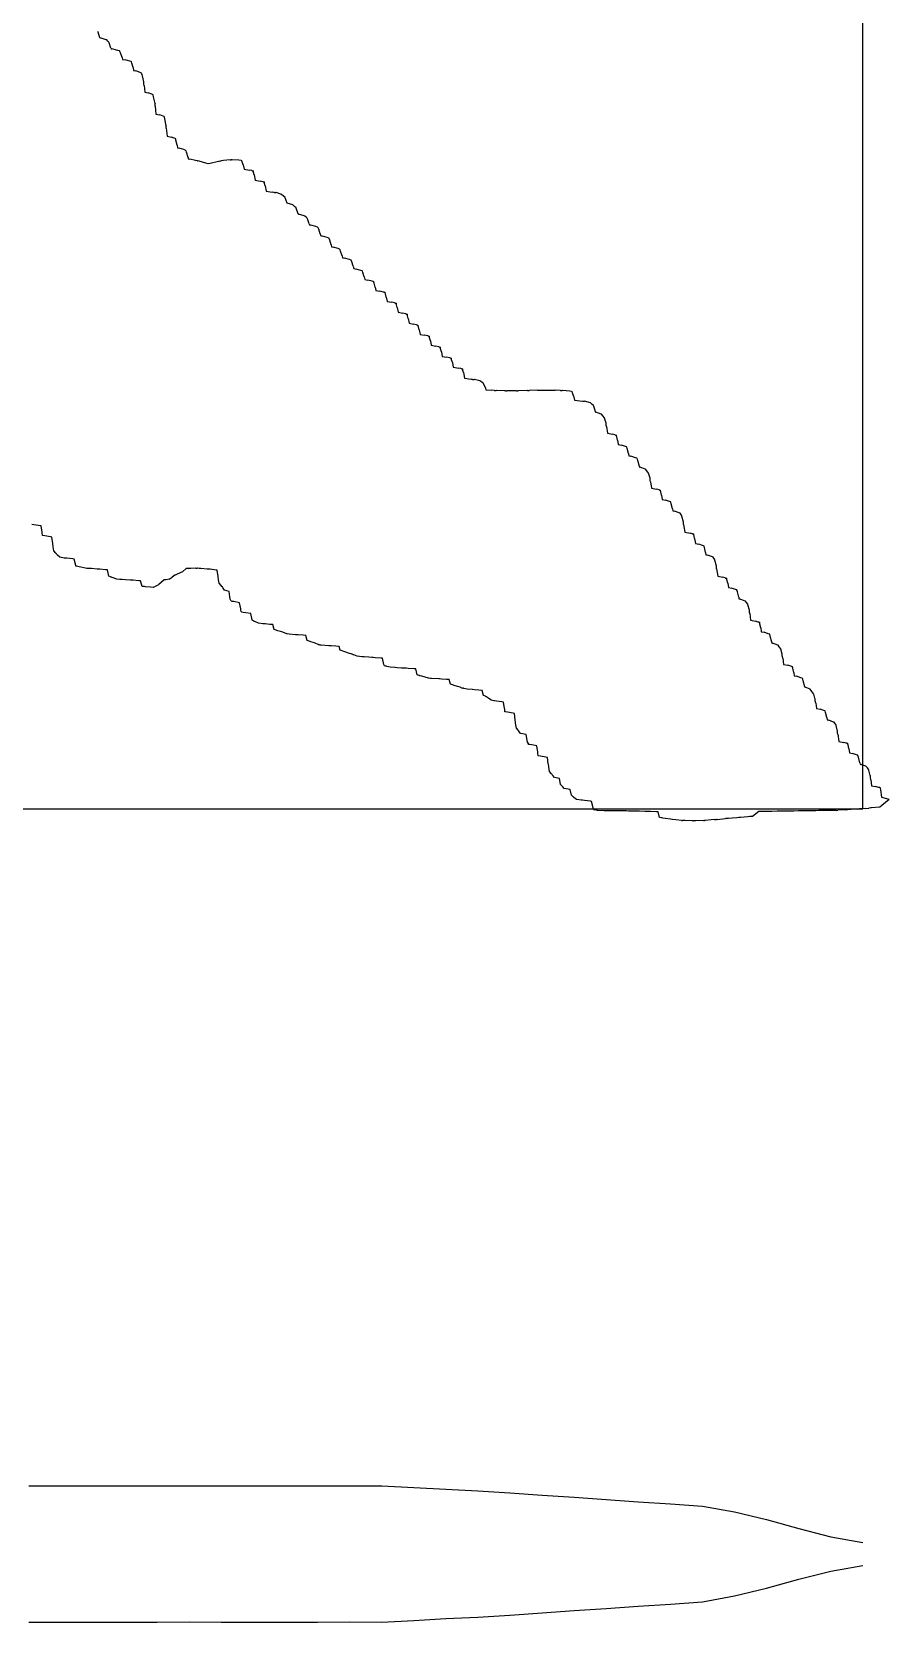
# Model space of a CAD drawing. Extents: x -31 to 210, y -65 to 38.
# Drawn here: x 114.9 to 140.2, y -55.79 to -8.83 of the extents above; entities that cross this region are included whole.
import ezdxf

# ---------------------------------------------------------------- set-up
doc = ezdxf.new("R2010")
doc.units = 0

msp = doc.modelspace()

# ---------------------------------------------------------------- linework, layer by layer
at = {"layer": 'BOUNDING_BOX'}
for p, q in [((139.4254, -31.7776), (139.4254, 20.7725)), ((-30.9858, -31.7776), (139.4254, -31.7776))]:
    msp.add_line(p, q, dxfattribs=at)
at = {"layer": 'MIDPLANE_Z0_OUTLINE'}
for p, q in [((116.8565, -8.837), (116.8516, -8.8222)), ((116.9109, -9.0036), (116.8565, -8.837)), ((116.9109, -9.0036), (116.9122, -9.01)), ((116.9122, -9.01), (116.9188, -9.0112)), ((117.0899, -9.0643), (116.9188, -9.0112)), ((117.1101, -9.0705), (117.0899, -9.0643)), ((117.144, -9.1032), (117.1101, -9.0705)), ((117.1766, -9.1333), (117.144, -9.1032)), ((117.183, -9.1529), (117.1766, -9.1333)), ((117.2359, -9.3156), (117.183, -9.1529)), ((117.2359, -9.3156), (117.2393, -9.3328)), ((117.2393, -9.3328), (117.2601, -9.3362)), ((117.4356, -9.3825), (117.2601, -9.3362)), ((117.485, -9.3955), (117.4356, -9.3825)), ((117.4941, -9.403), (117.485, -9.3955)), ((117.5016, -9.4092), (117.4941, -9.403)), ((117.5155, -9.4514), (117.5016, -9.4092)), ((117.5609, -9.5894), (117.5155, -9.4514)), ((117.5609, -9.5894), (117.573, -9.6492)), ((117.573, -9.6492), (117.6516, -9.6612)), ((117.7893, -9.6952), (117.6516, -9.6612)), ((117.8266, -9.7044), (117.7893, -9.6952)), ((117.8266, -9.7044), (117.8415, -9.7057)), ((117.8427, -9.7205), (117.8415, -9.7057)), ((117.8522, -9.7557), (117.8427, -9.7205)), ((117.8859, -9.8809), (117.8522, -9.7557)), ((117.8859, -9.8809), (117.901, -9.9711)), ((117.901, -9.9711), (117.9672, -9.9862)), ((118.0937, -10.0339), (117.9672, -9.9862)), ((118.1245, -10.0455), (118.0937, -10.0339)), ((118.1347, -10.0624), (118.1245, -10.0455)), ((118.1516, -10.0899), (118.1347, -10.0624)), ((118.1616, -10.1331), (118.1516, -10.0899)), ((118.2026, -10.3112), (118.1616, -10.1331)), ((118.2042, -10.3179), (118.2026, -10.3112)), ((118.2039, -10.3705), (118.2042, -10.3179)), ((118.2045, -10.3745), (118.2039, -10.3705)), ((118.2109, -10.4129), (118.2045, -10.3745)), ((118.2109, -10.4129), (118.233, -10.6142)), ((118.233, -10.6142), (118.33, -10.6362)), ((118.4383, -10.6758), (118.33, -10.6362)), ((118.4766, -10.6898), (118.4383, -10.6758)), ((118.4766, -10.6898), (118.4801, -10.692)), ((118.4824, -10.6955), (118.4801, -10.692)), ((118.4947, -10.7542), (118.4824, -10.6955)), ((118.5359, -10.9511), (118.4947, -10.7542)), ((118.5359, -10.9511), (118.5371, -10.9601)), ((118.5371, -10.9601), (118.5371, -10.9612)), ((118.5371, -11.0205), (118.5371, -10.9612)), ((118.5371, -11.0205), (118.5376, -11.0251)), ((118.5376, -11.0251), (118.5639, -11.2582)), ((118.5639, -11.2582), (118.6812, -11.2862)), ((118.7714, -11.3211), (118.6812, -11.2862)), ((118.8016, -11.3328), (118.7714, -11.3211)), ((118.8016, -11.3328), (118.8098, -11.3374)), ((118.8141, -11.3455), (118.8098, -11.3374)), ((118.8235, -11.3976), (118.8141, -11.3455)), ((118.8609, -11.6052), (118.8235, -11.3976)), ((118.8609, -11.6052), (118.8615, -11.6106)), ((118.8615, -11.6106), (118.8615, -11.6112)), ((118.8616, -11.6705), (118.8615, -11.6112)), ((118.8616, -11.6705), (118.8619, -11.6732)), ((118.8619, -11.6732), (118.8903, -11.9069)), ((118.8903, -11.9069), (119.0181, -11.9362)), ((119.103, -11.9669), (119.0181, -11.9362)), ((119.1266, -11.9754), (119.103, -11.9669)), ((119.1266, -11.9754), (119.1446, -11.9776)), ((119.1468, -11.9955), (119.1446, -11.9776)), ((119.1541, -12.0294), (119.1468, -11.9955)), ((119.1859, -12.1776), (119.1541, -12.0294)), ((119.1859, -12.1776), (119.196, -12.2512)), ((119.196, -12.2512), (119.2457, -12.2612)), ((119.3903, -12.3088), (119.2457, -12.2612)), ((119.4259, -12.3205), (119.3903, -12.3088)), ((119.4377, -12.3344), (119.4259, -12.3205)), ((119.4516, -12.3488), (119.4377, -12.3344)), ((119.4632, -12.3869), (119.4516, -12.3488)), ((119.5109, -12.5434), (119.4632, -12.3869)), ((119.5109, -12.5434), (119.5176, -12.5795)), ((119.5176, -12.5795), (119.5631, -12.5862)), ((119.7276, -12.6253), (119.5631, -12.5862)), ((119.7766, -12.6369), (119.7276, -12.6253)), ((119.7766, -12.6369), (119.7852, -12.6369)), ((119.8359, -12.6447), (119.7852, -12.6369)), ((119.8409, -12.6455), (119.8359, -12.6447)), ((119.841, -12.6455), (119.8409, -12.6455)), ((120.0336, -12.7135), (119.841, -12.6455)), ((120.4112, -12.661), (120.1609, -12.7148)), ((120.4266, -12.6577), (120.4112, -12.661)), ((120.4658, -12.6455), (120.4266, -12.6577)), ((120.4658, -12.6455), (120.4859, -12.6431)), ((120.5601, -12.6339), (120.4859, -12.6431)), ((120.7516, -12.6102), (120.5601, -12.6339)), ((120.7516, -12.6102), (120.787, -12.6101)), ((120.8109, -12.6116), (120.787, -12.6101)), ((121.0066, -12.6224), (120.8109, -12.6116)), ((121.0766, -12.6263), (121.0066, -12.6224)), ((121.0766, -12.6263), (121.0959, -12.6263)), ((121.0959, -12.6455), (121.0959, -12.6263)), ((121.105, -12.6715), (121.0959, -12.6455)), ((121.1359, -12.76), (121.105, -12.6715)), ((120.1016, -12.7273), (120.0336, -12.7135)), ((120.1031, -12.727), (120.1016, -12.7273)), ((120.1609, -12.7148), (120.1031, -12.727)), ((121.1359, -12.76), (121.163, -12.8842)), ((121.163, -12.8842), (121.3219, -12.9112)), ((121.3894, -12.929), (121.3219, -12.9112)), ((121.4016, -12.9322), (121.3894, -12.929)), ((121.4016, -12.9322), (121.4392, -12.933)), ((121.4387, -12.9705), (121.4392, -12.933)), ((121.4421, -12.9832), (121.4387, -12.9705)), ((121.4609, -13.0545), (121.4421, -12.9832)), ((121.4609, -13.0545), (121.4877, -13.2095)), ((121.4877, -13.2095), (121.6389, -13.2362)), ((121.7128, -13.2563), (121.6389, -13.2362)), ((121.7266, -13.26), (121.7128, -13.2563)), ((121.7266, -13.26), (121.7619, -13.2602)), ((121.762, -13.2955), (121.7619, -13.2602)), ((121.7658, -13.3091), (121.762, -13.2955)), ((121.7859, -13.3812), (121.7658, -13.3091)), ((121.7859, -13.3812), (121.8137, -13.5334)), ((121.8137, -13.5334), (121.9888, -13.5612)), ((122.0436, -13.5744), (121.9888, -13.5612)), ((122.0516, -13.5763), (122.0436, -13.5744)), ((122.0516, -13.5763), (122.0967, -13.5755)), ((122.1109, -13.5796), (122.0967, -13.5755)), ((122.2488, -13.6193), (122.1109, -13.5796)), ((122.2532, -13.6205), (122.2488, -13.6193)), ((122.3218, -13.6753), (122.2532, -13.6205)), ((122.3766, -13.7251), (122.3218, -13.6753)), ((122.3781, -13.7292), (122.3766, -13.7251)), ((122.4324, -13.8862), (122.3781, -13.7292)), ((122.4333, -13.8888), (122.4324, -13.8862)), ((122.4359, -13.8896), (122.4333, -13.8888)), ((122.5994, -13.9423), (122.4359, -13.8896)), ((122.6095, -13.9455), (122.5994, -13.9423)), ((122.6567, -13.9905), (122.6095, -13.9455)), ((122.7016, -14.032), (122.6567, -13.9905)), ((122.705, -14.0419), (122.7016, -14.032)), ((122.7609, -14.2063), (122.705, -14.0419)), ((122.7609, -14.2063), (122.7618, -14.2104)), ((122.7618, -14.2104), (122.7663, -14.2112)), ((122.9397, -14.264), (122.7663, -14.2112)), ((122.9612, -14.2705), (122.9397, -14.264)), ((122.9959, -14.3012), (122.9612, -14.2705)), ((123.0266, -14.3281), (122.9959, -14.3012)), ((123.0336, -14.3479), (123.0266, -14.3281)), ((123.0859, -14.4982), (123.0336, -14.3479)), ((123.0859, -14.4982), (123.0925, -14.5296)), ((123.0925, -14.5296), (123.1297, -14.5362)), ((123.2857, -14.5825), (123.1297, -14.5362)), ((123.3298, -14.5955), (123.2857, -14.5825)), ((123.3415, -14.6057), (123.3298, -14.5955)), ((123.3516, -14.6147), (123.3415, -14.6057)), ((123.3651, -14.6548), (123.3516, -14.6147)), ((123.4109, -14.7909), (123.3651, -14.6548)), ((123.4109, -14.7909), (123.4227, -14.8494)), ((123.4227, -14.8494), (123.4821, -14.8612)), ((123.6203, -14.9063), (123.4821, -14.8612)), ((123.6639, -14.9205), (123.6203, -14.9063)), ((123.6701, -14.927), (123.6639, -14.9205)), ((123.6766, -14.9335), (123.6701, -14.927)), ((123.6905, -14.9782), (123.6766, -14.9335)), ((123.7359, -15.1243), (123.6905, -14.9782)), ((123.7359, -15.1243), (123.7459, -15.1763)), ((123.7459, -15.1763), (123.7961, -15.1862)), ((123.9421, -15.233), (123.7961, -15.1862)), ((123.9814, -15.2455), (123.9421, -15.233)), ((123.9915, -15.2557), (123.9814, -15.2455)), ((124.0016, -15.2655), (123.9915, -15.2557)), ((124.0142, -15.3045), (124.0016, -15.2655)), ((124.0609, -15.4496), (124.0142, -15.3045)), ((124.0609, -15.4496), (124.0712, -15.501)), ((124.0712, -15.501), (124.1267, -15.5112)), ((124.2739, -15.5547), (124.1267, -15.5112)), ((124.3266, -15.5703), (124.2739, -15.5547)), ((124.3266, -15.5703), (124.3268, -15.5703)), ((124.3268, -15.5705), (124.3268, -15.5703)), ((124.3429, -15.6207), (124.3268, -15.5705)), ((124.3859, -15.7546), (124.3429, -15.6207)), ((124.3859, -15.7546), (124.3994, -15.8227)), ((124.3994, -15.8227), (124.4754, -15.8362)), ((124.6095, -15.8744), (124.4754, -15.8362)), ((124.6516, -15.8864), (124.6095, -15.8744)), ((124.6516, -15.8864), (124.6607, -15.8864)), ((124.6607, -15.8955), (124.6607, -15.8864)), ((124.6729, -15.9356), (124.6607, -15.8955)), ((124.7109, -16.0607), (124.6729, -15.9356)), ((124.7109, -16.0607), (124.727, -16.1452)), ((124.727, -16.1452), (124.819, -16.1612)), ((124.9418, -16.1954), (124.819, -16.1612)), ((124.9766, -16.2051), (124.9418, -16.1954)), ((124.9766, -16.2051), (124.992, -16.2051)), ((124.9921, -16.2205), (124.992, -16.2051)), ((125.002, -16.2533), (124.9921, -16.2205)), ((125.0359, -16.3655), (125.002, -16.2533)), ((125.0359, -16.3655), (125.0551, -16.4671)), ((125.0551, -16.4671), (125.1714, -16.4862)), ((125.2756, -16.5139), (125.1714, -16.4862)), ((125.3016, -16.5208), (125.2756, -16.5139)), ((125.3016, -16.5208), (125.3263, -16.5208)), ((125.3263, -16.5455), (125.3263, -16.5208)), ((125.3334, -16.5699), (125.3263, -16.5455)), ((125.3609, -16.6639), (125.3334, -16.5699)), ((125.3609, -16.6639), (125.3835, -16.7886)), ((125.3835, -16.7886), (125.5204, -16.8112)), ((125.6067, -16.8343), (125.5204, -16.8112)), ((125.6266, -16.8396), (125.6067, -16.8343)), ((125.6266, -16.8396), (125.6576, -16.8396)), ((125.6576, -16.8705), (125.6576, -16.8396)), ((125.663, -16.8898), (125.6576, -16.8705)), ((125.6859, -16.9716), (125.663, -16.8898)), ((125.6859, -16.9716), (125.7103, -17.1119)), ((125.7103, -17.1119), (125.8513, -17.1362)), ((125.9332, -17.1588), (125.8513, -17.1362)), ((125.9516, -17.1639), (125.9332, -17.1588)), ((125.9516, -17.1639), (125.983, -17.1642)), ((125.9833, -17.1955), (125.983, -17.1642)), ((125.9883, -17.2144), (125.9833, -17.1955)), ((126.0109, -17.2993), (125.9883, -17.2144)), ((126.0109, -17.2993), (126.034, -17.4381)), ((126.034, -17.4381), (126.1675, -17.4612)), ((126.2569, -17.4856), (126.1675, -17.4612)), ((126.2766, -17.491), (126.2569, -17.4856)), ((126.2766, -17.491), (126.3057, -17.4915)), ((126.3061, -17.5205), (126.3057, -17.4915)), ((126.3115, -17.5404), (126.3061, -17.5205)), ((126.3359, -17.6307), (126.3115, -17.5404)), ((126.3359, -17.6307), (126.3587, -17.7634)), ((126.3587, -17.7634), (126.4926, -17.7862)), ((126.5825, -17.8102), (126.4926, -17.7862)), ((126.6016, -17.8153), (126.5825, -17.8102)), ((126.6016, -17.8153), (126.6319, -17.8153)), ((126.6319, -17.8455), (126.6319, -17.8153)), ((126.637, -17.8643), (126.6319, -17.8455)), ((126.6609, -17.9515), (126.637, -17.8643)), ((126.6609, -17.9515), (126.6847, -18.0874)), ((126.6847, -18.0874), (126.8202, -18.1112)), ((126.9077, -18.1353), (126.8202, -18.1112)), ((126.9266, -18.1405), (126.9077, -18.1353)), ((126.9266, -18.1405), (126.9567, -18.1405)), ((126.9567, -18.1705), (126.9567, -18.1405)), ((126.9618, -18.19), (126.9567, -18.1705)), ((126.9859, -18.2823), (126.9618, -18.19)), ((126.9859, -18.2823), (127.008, -18.4142)), ((127.008, -18.4142), (127.146, -18.4362)), ((127.2343, -18.4582), (127.146, -18.4362)), ((127.2516, -18.4625), (127.2343, -18.4582)), ((127.2516, -18.4625), (127.2846, -18.4625)), ((127.2846, -18.4955), (127.2846, -18.4625)), ((127.289, -18.512), (127.2846, -18.4955)), ((127.3109, -18.5937), (127.289, -18.512)), ((127.3109, -18.5937), (127.3355, -18.7367)), ((127.3355, -18.7367), (127.4993, -18.7612)), ((127.5654, -18.7767), (127.4993, -18.7612)), ((127.5766, -18.7794), (127.5654, -18.7767)), ((127.5766, -18.7794), (127.6178, -18.7794)), ((127.6178, -18.8205), (127.6178, -18.7794)), ((127.6206, -18.8306), (127.6178, -18.8205)), ((127.6359, -18.8856), (127.6206, -18.8306)), ((127.6359, -18.8856), (127.6663, -19.0559)), ((127.6663, -19.0559), (127.8695, -19.0862)), ((127.8978, -19.0927), (127.8695, -19.0862)), ((127.9016, -19.0936), (127.8978, -19.0927)), ((127.9016, -19.0936), (127.9535, -19.0936)), ((127.9609, -19.0957), (127.9535, -19.0936)), ((128.121, -19.1406), (127.9609, -19.0957)), ((128.1385, -19.1455), (128.121, -19.1406)), ((128.1877, -19.1845), (128.1385, -19.1455)), ((128.2266, -19.2045), (128.1877, -19.1845)), ((128.2325, -19.2186), (128.2266, -19.2045)), ((128.2859, -19.3459), (128.2325, -19.2186)), ((128.2859, -19.3459), (128.2989, -19.3982)), ((128.2989, -19.3982), (128.4658, -19.4112)), ((128.5444, -19.4206), (128.4658, -19.4112)), ((128.5516, -19.4214), (128.5444, -19.4206)), ((128.5516, -19.4214), (128.6007, -19.4214)), ((128.6109, -19.4218), (128.6007, -19.4214)), ((128.8499, -19.4318), (128.6109, -19.4218)), ((128.8766, -19.4329), (128.8499, -19.4318)), ((128.8766, -19.4329), (128.9141, -19.4331)), ((128.9359, -19.4328), (128.9141, -19.4331)), ((129.1736, -19.43), (128.9359, -19.4328)), ((129.2016, -19.4297), (129.1736, -19.43)), ((129.2016, -19.4297), (129.2426, -19.4295)), ((129.2609, -19.4289), (129.2426, -19.4295)), ((129.5157, -19.4199), (129.2609, -19.4289)), ((129.5266, -19.4196), (129.5157, -19.4199)), ((129.5266, -19.4196), (129.5775, -19.4196)), ((129.5859, -19.4193), (129.5775, -19.4196)), ((129.8216, -19.4112), (129.5859, -19.4193)), ((129.8216, -19.4112), (129.8485, -19.4106)), ((129.8485, -19.4106), (129.8516, -19.4105)), ((129.8516, -19.4105), (129.9109, -19.4106)), ((129.9109, -19.4106), (129.9116, -19.4106)), ((129.9116, -19.4106), (130.1654, -19.4087)), ((130.1654, -19.4087), (130.1766, -19.4086)), ((130.1766, -19.4086), (130.2359, -19.4086)), ((130.2359, -19.4086), (130.2386, -19.4086)), ((130.2386, -19.4086), (130.3412, -19.4112)), ((130.4963, -19.4173), (130.3412, -19.4112)), ((130.5016, -19.4175), (130.4963, -19.4173)), ((130.5016, -19.4175), (130.5547, -19.4174)), ((130.5609, -19.4182), (130.5547, -19.4174)), ((130.7787, -19.4445), (130.5609, -19.4182)), ((130.8266, -19.4504), (130.7787, -19.4445)), ((130.8266, -19.4504), (130.8468, -19.4503)), ((130.8468, -19.4705), (130.8468, -19.4503)), ((130.8555, -19.4945), (130.8468, -19.4705)), ((130.8859, -19.5786), (130.8555, -19.4945)), ((130.8859, -19.5786), (130.9152, -19.7069)), ((130.9152, -19.7069), (131.1471, -19.7362)), ((131.1512, -19.737), (131.1471, -19.7362)), ((131.1516, -19.7371), (131.1512, -19.737)), ((131.1516, -19.7371), (131.2101, -19.7371)), ((131.2109, -19.7373), (131.2101, -19.7371)), ((131.3834, -19.7901), (131.2109, -19.7373)), ((131.401, -19.7955), (131.3834, -19.7901)), ((131.4407, -19.8315), (131.401, -19.7955)), ((131.4766, -19.8666), (131.4407, -19.8315)), ((131.4822, -19.8837), (131.4766, -19.8666)), ((131.5359, -20.0487), (131.4822, -19.8837)), ((131.5359, -20.0487), (131.538, -20.0592)), ((131.538, -20.0592), (131.5475, -20.0612)), ((131.7047, -20.1179), (131.5475, -20.0612)), ((131.7119, -20.1205), (131.7047, -20.1179)), ((131.7525, -20.1696), (131.7119, -20.1205)), ((131.8016, -20.229), (131.7525, -20.1696)), ((131.8039, -20.2367), (131.8016, -20.229)), ((131.8485, -20.3862), (131.8039, -20.2367)), ((131.8514, -20.3958), (131.8485, -20.3862)), ((131.8514, -20.4455), (131.8514, -20.3958)), ((131.8525, -20.4505), (131.8514, -20.4455)), ((131.8609, -20.4884), (131.8525, -20.4505)), ((131.8609, -20.4884), (131.8893, -20.6829)), ((131.8893, -20.6829), (132.0359, -20.7112)), ((132.1104, -20.7337), (132.0359, -20.7112)), ((132.1266, -20.7386), (132.1104, -20.7337)), ((132.1266, -20.7386), (132.1585, -20.7386)), ((132.1585, -20.7705), (132.1585, -20.7386)), ((132.163, -20.7894), (132.1585, -20.7705)), ((132.1859, -20.8854), (132.163, -20.7894)), ((132.1859, -20.8854), (132.2059, -21.0162)), ((132.2059, -21.0162), (132.3058, -21.0362)), ((132.4173, -21.0719), (132.3058, -21.0362)), ((132.4516, -21.0829), (132.4173, -21.0719)), ((132.4516, -21.0829), (132.4631, -21.084)), ((132.4643, -21.0955), (132.4631, -21.084)), ((132.4746, -21.1361), (132.4643, -21.0955)), ((132.5109, -21.2782), (132.4746, -21.1361)), ((132.5109, -21.2782), (132.5224, -21.3498)), ((132.5224, -21.3498), (132.5773, -21.3612)), ((132.7162, -21.4086), (132.5773, -21.3612)), ((132.7511, -21.4205), (132.7162, -21.4086)), ((132.7624, -21.4347), (132.7511, -21.4205)), ((132.7766, -21.4524), (132.7624, -21.4347)), ((132.7878, -21.4933), (132.7766, -21.4524)), ((132.8359, -21.6692), (132.7878, -21.4933)), ((132.8359, -21.6692), (132.8384, -21.6838)), ((132.8384, -21.6838), (132.8496, -21.6862)), ((133.0048, -21.7432), (132.8496, -21.6862)), ((133.0113, -21.7455), (133.0048, -21.7432)), ((133.0514, -21.7958), (133.0113, -21.7455)), ((133.1016, -21.8586), (133.0514, -21.7958)), ((133.1037, -21.8656), (133.1016, -21.8586)), ((133.1463, -22.0112), (133.1037, -21.8656)), ((133.1496, -22.0225), (133.1463, -22.0112)), ((133.1496, -22.0705), (133.1496, -22.0225)), ((133.151, -22.0766), (133.1496, -22.0705)), ((133.1609, -22.1206), (133.151, -22.0766)), ((133.1609, -22.1206), (133.1886, -22.3085)), ((133.1886, -22.3085), (133.3318, -22.3362)), ((133.4094, -22.3597), (133.3318, -22.3362)), ((133.4266, -22.3649), (133.4094, -22.3597)), ((133.4266, -22.3649), (133.4572, -22.3649)), ((133.4572, -22.3955), (133.4572, -22.3649)), ((133.462, -22.4156), (133.4572, -22.3955)), ((133.4859, -22.5157), (133.462, -22.4156)), ((133.4859, -22.5157), (133.5052, -22.642)), ((133.5052, -22.642), (133.6, -22.6612)), ((133.7146, -22.6985), (133.6, -22.6612)), ((133.7516, -22.7106), (133.7146, -22.6985)), ((133.7516, -22.7106), (133.7602, -22.7119)), ((133.7615, -22.7205), (133.7602, -22.7119)), ((133.7729, -22.7652), (133.7615, -22.7205)), ((133.8109, -22.9152), (133.7729, -22.7652)), ((133.8109, -22.9152), (133.8206, -22.9765)), ((133.8206, -22.9765), (133.8659, -22.9862)), ((134.0081, -23.0365), (133.8659, -22.9862)), ((114.9016, -23.3747), (114.8974, -23.3747)), ((114.9609, -23.3853), (114.9016, -23.3747)), ((115.0974, -23.4091), (114.9609, -23.3853)), ((115.1746, -23.4226), (115.0974, -23.4091)), ((115.2041, -23.6067), (115.1746, -23.4226)), ((134.0335, -23.0455), (134.0081, -23.0365)), ((134.0522, -23.0699), (134.0335, -23.0455)), ((134.0766, -23.1019), (134.0522, -23.0699)), ((134.0848, -23.132), (134.0766, -23.1019)), ((134.1333, -23.3112), (134.0848, -23.132)), ((134.1339, -23.3132), (134.1333, -23.3112)), ((134.1339, -23.3705), (134.1339, -23.3132)), ((134.1341, -23.3714), (134.1339, -23.3705)), ((134.1359, -23.3801), (134.1341, -23.3714)), ((134.1359, -23.3801), (134.1674, -23.6048)), ((115.2089, -23.6362), (115.2041, -23.6067)), ((115.2178, -23.6955), (115.2089, -23.6362)), ((115.2178, -23.7043), (115.2178, -23.6955)), ((115.2266, -23.7043), (115.2178, -23.7043)), ((115.2859, -23.7155), (115.2266, -23.7043)), ((115.4463, -23.7458), (115.2859, -23.7155)), ((115.4926, -23.7545), (115.4463, -23.7458)), ((115.52, -23.9428), (115.4926, -23.7545)), ((115.5226, -23.9612), (115.52, -23.9428)), ((134.1674, -23.6048), (134.3292, -23.6362)), ((134.3898, -23.6545), (134.3292, -23.6362)), ((134.4016, -23.658), (134.3898, -23.6545)), ((134.4016, -23.658), (134.4391, -23.658)), ((134.4391, -23.6955), (134.4391, -23.658)), ((134.4423, -23.7096), (134.4391, -23.6955)), ((134.4609, -23.7921), (134.4423, -23.7096)), ((134.4609, -23.7921), (134.4824, -23.9397)), ((134.4824, -23.9397), (134.5871, -23.9612)), ((115.5312, -24.0205), (115.5226, -23.9612)), ((115.5311, -24.041), (115.5312, -24.0205)), ((115.5516, -24.1581), (115.5311, -24.041)), ((115.6109, -24.2289), (115.5516, -24.1581)), ((115.6258, -24.2467), (115.6109, -24.2289)), ((115.6371, -24.2601), (115.6258, -24.2467)), ((115.6521, -24.2759), (115.6371, -24.2601)), ((115.662, -24.2862), (115.6521, -24.2759)), ((115.7213, -24.3455), (115.662, -24.2862)), ((115.8511, -24.371), (115.7213, -24.3455)), ((115.8766, -24.371), (115.8511, -24.371)), ((115.9359, -24.3776), (115.8766, -24.371)), ((116.1085, -24.3957), (115.9359, -24.3776)), ((116.1474, -24.3997), (116.1085, -24.3957)), ((116.1961, -24.5863), (116.1474, -24.3997)), ((134.6939, -23.9963), (134.5871, -23.9612)), ((134.7266, -24.007), (134.6939, -23.9963)), ((134.7266, -24.007), (134.7384, -24.0088)), ((134.7401, -24.0205), (134.7384, -24.0088)), ((134.75, -24.0613), (134.7401, -24.0205)), ((134.7859, -24.2091), (134.75, -24.0613)), ((134.7859, -24.2091), (134.7961, -24.276)), ((134.7961, -24.276), (134.843, -24.2862)), ((134.9834, -24.3366), (134.843, -24.2862)), ((135.0082, -24.3455), (134.9834, -24.3366)), ((135.0266, -24.3705), (135.0082, -24.3455)), ((135.0516, -24.4043), (135.0266, -24.3705)), ((135.0596, -24.4343), (135.0516, -24.4043)), ((116.2016, -24.6076), (116.1961, -24.5863)), ((116.2099, -24.6094), (116.2016, -24.6076)), ((116.2185, -24.6112), (116.2099, -24.6094)), ((116.2534, -24.6187), (116.2185, -24.6112)), ((116.2609, -24.6204), (116.2534, -24.6187)), ((116.2937, -24.6279), (116.2609, -24.6204)), ((116.4798, -24.6705), (116.2937, -24.6279)), ((116.5241, -24.6731), (116.4798, -24.6705)), ((116.5266, -24.6731), (116.5241, -24.6731)), ((116.5859, -24.6772), (116.5266, -24.6731)), ((116.6626, -24.6826), (116.5859, -24.6772)), ((116.8279, -24.6942), (116.6626, -24.6826)), ((116.8516, -24.6943), (116.8279, -24.6942)), ((116.9109, -24.6991), (116.8516, -24.6943)), ((117.0778, -24.7125), (116.9109, -24.6991)), ((117.1304, -24.7168), (117.0778, -24.7125)), ((117.1746, -24.9005), (117.1304, -24.7168)), ((119.1213, -24.8783), (119.0392, -24.9362)), ((119.1266, -24.8745), (119.1213, -24.8783)), ((119.1859, -24.8484), (119.1266, -24.8745)), ((119.1917, -24.8459), (119.1859, -24.8484)), ((119.3428, -24.7793), (119.1917, -24.8459)), ((119.4516, -24.6821), (119.3428, -24.7793)), ((119.5109, -24.6796), (119.4516, -24.6821)), ((119.5933, -24.6764), (119.5109, -24.6796)), ((119.7427, -24.6705), (119.5933, -24.6764)), ((119.7427, -24.6705), (119.7766, -24.6648)), ((119.7766, -24.6648), (119.781, -24.6662)), ((119.7926, -24.6705), (119.781, -24.6662)), ((119.8359, -24.6743), (119.7926, -24.6705)), ((119.8848, -24.6784), (119.8359, -24.6743)), ((120.0776, -24.6946), (119.8848, -24.6784)), ((120.1016, -24.6946), (120.0776, -24.6946)), ((120.1609, -24.7021), (120.1016, -24.6946)), ((120.3353, -24.7244), (120.1609, -24.7021)), ((120.3685, -24.7287), (120.3353, -24.7244)), ((120.3975, -24.9168), (120.3685, -24.7287)), ((135.1065, -24.6112), (135.0596, -24.4343)), ((135.1074, -24.6147), (135.1065, -24.6112)), ((135.1074, -24.6705), (135.1074, -24.6147)), ((135.1078, -24.6722), (135.1074, -24.6705)), ((135.1109, -24.6872), (135.1078, -24.6722)), ((135.1109, -24.6872), (135.1412, -24.906)), ((117.1766, -24.9089), (117.1746, -24.9005)), ((117.221, -24.9241), (117.1766, -24.9089)), ((117.2359, -24.9293), (117.221, -24.9241)), ((117.2409, -24.9313), (117.2359, -24.9293)), ((117.254, -24.9362), (117.2409, -24.9313)), ((117.2713, -24.9427), (117.254, -24.9362)), ((117.4121, -24.9955), (117.2713, -24.9427)), ((117.4939, -25.0033), (117.4121, -24.9955)), ((117.5016, -25.0033), (117.4939, -25.0033)), ((117.5609, -25.0075), (117.5016, -25.0033)), ((117.6678, -25.0145), (117.5609, -25.0075)), ((117.7989, -25.0232), (117.6678, -25.0145)), ((117.8266, -25.0232), (117.7989, -25.0232)), ((117.8859, -25.0271), (117.8266, -25.0232)), ((118.053, -25.0376), (117.8859, -25.0271)), ((118.1062, -25.041), (118.053, -25.0376)), ((118.1516, -25.2076), (118.1062, -25.041)), ((118.2109, -25.2131), (118.1516, -25.2076)), ((118.224, -25.2142), (118.2109, -25.2131)), ((118.2553, -25.2168), (118.224, -25.2142)), ((118.4011, -25.23), (118.2553, -25.2168)), ((118.4766, -25.2368), (118.4011, -25.23)), ((118.5241, -25.215), (118.4766, -25.2368)), ((118.5359, -25.2095), (118.5241, -25.215)), ((118.6356, -25.1615), (118.5359, -25.2095)), ((118.6457, -25.1527), (118.6356, -25.1615)), ((118.8016, -25.0156), (118.6457, -25.1527)), ((118.8609, -25.0079), (118.8016, -25.0156)), ((118.9552, -24.9955), (118.8609, -25.0079)), ((118.9552, -24.9955), (119.0392, -24.9362)), ((120.4005, -24.9362), (120.3975, -24.9168)), ((120.4096, -24.9955), (120.4005, -24.9362)), ((120.4095, -25.0126), (120.4096, -24.9955)), ((120.4266, -25.1093), (120.4095, -25.0126)), ((120.4859, -25.1801), (120.4266, -25.1093)), ((120.5081, -25.2065), (120.4859, -25.1801)), ((120.5229, -25.2242), (120.5081, -25.2065)), ((120.5379, -25.2482), (120.5229, -25.2242)), ((120.546, -25.2612), (120.5379, -25.2482)), ((120.5856, -25.3205), (120.546, -25.2612)), ((120.7196, -25.3525), (120.5856, -25.3205)), ((120.7422, -25.5168), (120.7196, -25.3525)), ((135.1412, -24.906), (135.2947, -24.9362)), ((135.3624, -24.957), (135.2947, -24.9362)), ((135.3766, -24.9614), (135.3624, -24.957)), ((135.3766, -24.9614), (135.4108, -24.9614)), ((135.4108, -24.9955), (135.4108, -24.9614)), ((135.4147, -25.0127), (135.4108, -24.9955)), ((135.4359, -25.1066), (135.4147, -25.0127)), ((135.4359, -25.1066), (135.4555, -25.2416)), ((135.4555, -25.2416), (135.5499, -25.2612)), ((135.6638, -25.2992), (135.5499, -25.2612)), ((135.7016, -25.3119), (135.6638, -25.2992)), ((135.7016, -25.3119), (135.7087, -25.3134)), ((135.7103, -25.3205), (135.7087, -25.3134)), ((135.722, -25.3682), (135.7103, -25.3205)), ((120.7516, -25.585), (120.7422, -25.5168)), ((120.7524, -25.5862), (120.7516, -25.585)), ((120.7524, -25.5862), (120.7524, -25.5862)), ((120.7761, -25.621), (120.7524, -25.5862)), ((120.7959, -25.6455), (120.7761, -25.621)), ((120.8109, -25.6484), (120.7959, -25.6455)), ((120.8602, -25.6573), (120.8109, -25.6484)), ((121.0335, -25.6886), (120.8602, -25.6573)), ((121.0634, -25.8684), (121.0335, -25.6886)), ((135.7609, -25.5265), (135.722, -25.3682)), ((135.7609, -25.5265), (135.7689, -25.5783)), ((135.7689, -25.5783), (135.8049, -25.5862)), ((135.9496, -25.6392), (135.8049, -25.5862)), ((135.9669, -25.6455), (135.9496, -25.6392)), ((135.9922, -25.6799), (135.9669, -25.6455)), ((136.0266, -25.7267), (135.9922, -25.6799)), ((136.0321, -25.7471), (136.0266, -25.7267)), ((136.0763, -25.9112), (136.0321, -25.7471)), ((121.0706, -25.9112), (121.0634, -25.8684)), ((121.0766, -25.9476), (121.0706, -25.9112)), ((121.0766, -25.9476), (121.0879, -25.9593)), ((121.0882, -25.9596), (121.0879, -25.9593)), ((121.1007, -25.9705), (121.0882, -25.9596)), ((121.1359, -25.9761), (121.1007, -25.9705)), ((121.2127, -25.9881), (121.1359, -25.9761)), ((121.3607, -26.0114), (121.2127, -25.9881)), ((121.3986, -26.1896), (121.3607, -26.0114)), ((121.4016, -26.2037), (121.3986, -26.1896)), ((121.4412, -26.2275), (121.4016, -26.2037)), ((121.4557, -26.2362), (121.4412, -26.2275)), ((121.459, -26.2382), (121.4557, -26.2362)), ((121.4609, -26.239), (121.459, -26.2382)), ((121.4809, -26.2479), (121.4609, -26.239)), ((121.5878, -26.2955), (121.4809, -26.2479)), ((121.7134, -26.3087), (121.5878, -26.2955)), ((136.0784, -25.9188), (136.0763, -25.9112)), ((136.0784, -25.9705), (136.0784, -25.9188)), ((136.0792, -25.9744), (136.0784, -25.9705)), ((136.0859, -26.0062), (136.0792, -25.9744)), ((136.0859, -26.0062), (136.114, -26.2081)), ((136.114, -26.2081), (136.255, -26.2362)), ((136.3335, -26.2607), (136.255, -26.2362)), ((136.3516, -26.2664), (136.3335, -26.2607)), ((136.3516, -26.2664), (136.3807, -26.2664)), ((136.3807, -26.2955), (136.3807, -26.2664)), ((136.3858, -26.3177), (136.3807, -26.2955)), ((121.7266, -26.3088), (121.7134, -26.3087)), ((121.7859, -26.3139), (121.7266, -26.3088)), ((121.925, -26.3272), (121.7859, -26.3139)), ((122.0117, -26.3354), (121.925, -26.3272)), ((122.0516, -26.4824), (122.0117, -26.3354)), ((122.1109, -26.5015), (122.0516, -26.4824)), ((122.1349, -26.5087), (122.1109, -26.5015)), ((122.1569, -26.5153), (122.1349, -26.5087)), ((122.2363, -26.54), (122.1569, -26.5153)), ((122.3044, -26.5612), (122.2363, -26.54)), ((122.3766, -26.584), (122.3044, -26.5612)), ((122.3766, -26.584), (122.4042, -26.593)), ((122.4359, -26.6032), (122.4042, -26.593)), ((122.4392, -26.6042), (122.4359, -26.6032)), ((122.49, -26.6205), (122.4392, -26.6042)), ((122.6861, -26.636), (122.49, -26.6205)), ((122.7016, -26.636), (122.6861, -26.636)), ((122.7609, -26.6405), (122.7016, -26.636)), ((122.9047, -26.6513), (122.7609, -26.6405)), ((122.9895, -26.6577), (122.9047, -26.6513)), ((123.0266, -26.8018), (122.9895, -26.6577)), ((136.4109, -26.4271), (136.3858, -26.3177)), ((136.4109, -26.4271), (136.4281, -26.5441)), ((136.4281, -26.5441), (136.5094, -26.5612)), ((136.6316, -26.6029), (136.5094, -26.5612)), ((136.6766, -26.6182), (136.6316, -26.6029)), ((136.6766, -26.6182), (136.6784, -26.6188)), ((136.6789, -26.6205), (136.6784, -26.6188)), ((136.6933, -26.678), (136.6789, -26.6205)), ((136.7359, -26.8485), (136.6933, -26.678)), ((123.0859, -26.8225), (123.0266, -26.8018)), ((123.1102, -26.831), (123.0859, -26.8225)), ((123.1331, -26.839), (123.1102, -26.831)), ((123.1994, -26.8642), (123.1331, -26.839)), ((123.2573, -26.8862), (123.1994, -26.8642)), ((123.3516, -26.9208), (123.2573, -26.8862)), ((123.3516, -26.9208), (123.3702, -26.927)), ((123.4109, -26.9386), (123.3702, -26.927)), ((123.4124, -26.939), (123.4109, -26.9386)), ((123.4384, -26.9455), (123.4124, -26.939)), ((123.6627, -26.9594), (123.4384, -26.9455)), ((123.6766, -26.9592), (123.6627, -26.9594)), ((123.7359, -26.9628), (123.6766, -26.9592)), ((123.8706, -26.971), (123.7359, -26.9628)), ((123.97, -26.9771), (123.8706, -26.971)), ((124.0016, -27.0921), (123.97, -26.9771)), ((124.0609, -27.112), (124.0016, -27.0921)), ((124.1049, -27.1268), (124.0609, -27.112)), ((124.1352, -27.1369), (124.1049, -27.1268)), ((124.271, -27.1834), (124.1352, -27.1369)), ((124.3266, -27.2024), (124.271, -27.1834)), ((124.3444, -27.2089), (124.3266, -27.2024)), ((124.3506, -27.2112), (124.3444, -27.2089)), ((124.3764, -27.2207), (124.3506, -27.2112)), ((124.3859, -27.2245), (124.3764, -27.2207)), ((124.3981, -27.2294), (124.3859, -27.2245)), ((124.5004, -27.2705), (124.3981, -27.2294)), ((136.7359, -26.8485), (136.741, -26.8812)), ((136.741, -26.8812), (136.7636, -26.8862)), ((136.9126, -26.9421), (136.7636, -26.8862)), ((136.9217, -26.9455), (136.9126, -26.9421)), ((136.9555, -26.9917), (136.9217, -26.9455)), ((137.0016, -27.0547), (136.9555, -26.9917)), ((137.0045, -27.0649), (137.0016, -27.0547)), ((137.0447, -27.2112), (137.0045, -27.0649)), ((137.0482, -27.224), (137.0447, -27.2112)), ((137.0482, -27.2705), (137.0482, -27.224)), ((124.6381, -27.2841), (124.5004, -27.2705)), ((124.6516, -27.2843), (124.6381, -27.2841)), ((124.7109, -27.2885), (124.6516, -27.2843)), ((124.8451, -27.3004), (124.7109, -27.2885)), ((124.9384, -27.3087), (124.8451, -27.3004)), ((124.9766, -27.3087), (124.9384, -27.3087)), ((125.0359, -27.3126), (124.9766, -27.3087)), ((125.2128, -27.3242), (125.0359, -27.3126)), ((125.2458, -27.3264), (125.2128, -27.3242)), ((125.2928, -27.5104), (125.2458, -27.3264)), ((125.2994, -27.5362), (125.2928, -27.5104)), ((125.3016, -27.5452), (125.2994, -27.5362)), ((125.3016, -27.5452), (125.3402, -27.557)), ((125.3609, -27.5633), (125.3402, -27.557)), ((125.3746, -27.5672), (125.3609, -27.5633)), ((125.4714, -27.5955), (125.3746, -27.5672)), ((125.6162, -27.6059), (125.4714, -27.5955)), ((125.6266, -27.6059), (125.6162, -27.6059)), ((125.6859, -27.61), (125.6266, -27.6059)), ((125.8063, -27.618), (125.6859, -27.61)), ((125.9215, -27.6257), (125.8063, -27.618)), ((125.9516, -27.6257), (125.9215, -27.6257)), ((126.0109, -27.6292), (125.9516, -27.6257)), ((126.1823, -27.6384), (126.0109, -27.6292)), ((126.2311, -27.641), (126.1823, -27.6384)), ((126.2766, -27.821), (126.2311, -27.641)), ((137.0497, -27.2777), (137.0482, -27.2705)), ((137.0609, -27.3297), (137.0497, -27.2777)), ((137.0609, -27.3297), (137.0864, -27.5108)), ((137.0864, -27.5108), (137.2121, -27.5362)), ((137.3029, -27.5653), (137.2121, -27.5362)), ((137.3266, -27.5728), (137.3029, -27.5653)), ((137.3266, -27.5728), (137.3484, -27.5737)), ((137.3493, -27.5955), (137.3484, -27.5737)), ((137.3562, -27.6249), (137.3493, -27.5955)), ((137.3859, -27.7521), (137.3562, -27.6249)), ((126.3359, -27.8388), (126.2766, -27.821)), ((126.3375, -27.8393), (126.3359, -27.8388)), ((126.3531, -27.844), (126.3375, -27.8393)), ((126.3586, -27.8456), (126.3531, -27.844)), ((126.4126, -27.8612), (126.3586, -27.8456)), ((126.6016, -27.9158), (126.4126, -27.8612)), ((126.6016, -27.9158), (126.6053, -27.9169)), ((126.6182, -27.9205), (126.6053, -27.9169)), ((126.6609, -27.9234), (126.6182, -27.9205)), ((126.6986, -27.9259), (126.6609, -27.9234)), ((126.9072, -27.9399), (126.6986, -27.9259)), ((126.9266, -27.94), (126.9072, -27.9399)), ((126.9859, -27.9437), (126.9266, -27.94)), ((127.1375, -27.9531), (126.9859, -27.9437)), ((127.2142, -27.9579), (127.1375, -27.9531)), ((127.2516, -28.0976), (127.2142, -27.9579)), ((127.3109, -28.114), (127.2516, -28.0976)), ((127.34, -28.1221), (127.3109, -28.114)), ((127.3674, -28.1297), (127.34, -28.1221)), ((127.4588, -28.1599), (127.3674, -28.1297)), ((127.5384, -28.1862), (127.4588, -28.1599)), ((137.3859, -27.7521), (137.4, -27.8471)), ((137.4, -27.8471), (137.4657, -27.8612)), ((137.5967, -27.9071), (137.4657, -27.8612)), ((137.6351, -27.9205), (137.5967, -27.9071)), ((137.6421, -27.9301), (137.6351, -27.9205)), ((137.6516, -27.9431), (137.6421, -27.9301)), ((137.664, -27.9916), (137.6516, -27.9431)), ((137.7109, -28.1751), (137.664, -27.9916)), ((137.7109, -28.1751), (137.7124, -28.1847)), ((127.5766, -28.1983), (127.5384, -28.1862)), ((127.5766, -28.1983), (127.6139, -28.2083)), ((127.6359, -28.2141), (127.6139, -28.2083)), ((127.6503, -28.2181), (127.6359, -28.2141)), ((127.7493, -28.2455), (127.6503, -28.2181)), ((127.8919, -28.2553), (127.7493, -28.2455)), ((127.9016, -28.2553), (127.8919, -28.2553)), ((127.9609, -28.2611), (127.9016, -28.2553)), ((128.0891, -28.2725), (127.9609, -28.2611)), ((128.1906, -28.2816), (128.0891, -28.2725)), ((128.2266, -28.4236), (128.1906, -28.2816)), ((128.2859, -28.4527), (128.2266, -28.4236)), ((128.309, -28.4635), (128.2859, -28.4527)), ((128.3257, -28.4714), (128.309, -28.4635)), ((128.3571, -28.4953), (128.3257, -28.4714)), ((128.378, -28.5112), (128.3571, -28.4953)), ((128.4559, -28.5705), (128.378, -28.5112)), ((128.5383, -28.5838), (128.4559, -28.5705)), ((128.5516, -28.5837), (128.5383, -28.5838)), ((128.6109, -28.5927), (128.5516, -28.5837)), ((128.7713, -28.6169), (128.6109, -28.5927)), ((128.8225, -28.6247), (128.7713, -28.6169)), ((128.8512, -28.8118), (128.8225, -28.6247)), ((137.7124, -28.1847), (137.7191, -28.1862)), ((137.8715, -28.2452), (137.7191, -28.1862)), ((137.8724, -28.2455), (137.8715, -28.2452)), ((137.9164, -28.3058), (137.8724, -28.2455)), ((137.9766, -28.3884), (137.9164, -28.3058)), ((137.9769, -28.3893), (137.9766, -28.3884)), ((138.0113, -28.5112), (137.9769, -28.3893)), ((138.0167, -28.5304), (138.0113, -28.5112)), ((138.0167, -28.5705), (138.0167, -28.5304)), ((138.0194, -28.5826), (138.0167, -28.5705)), ((138.0359, -28.6579), (138.0194, -28.5826)), ((128.8549, -28.8362), (128.8512, -28.8118)), ((128.864, -28.8955), (128.8549, -28.8362)), ((128.8639, -28.9083), (128.864, -28.8955)), ((128.8766, -28.9082), (128.8639, -28.9083)), ((128.9359, -28.9192), (128.8766, -28.9082)), ((129.1042, -28.9502), (128.9359, -28.9192)), ((129.1403, -28.9569), (129.1042, -28.9502)), ((129.1667, -29.1456), (129.1403, -28.9569)), ((138.0359, -28.6579), (138.0581, -28.814)), ((138.0581, -28.814), (138.1659, -28.8362)), ((138.2702, -28.8705), (138.1659, -28.8362)), ((138.3016, -28.8808), (138.2702, -28.8705)), ((138.3016, -28.8808), (138.3144, -28.8828)), ((138.3163, -28.8955), (138.3144, -28.8828)), ((138.3257, -28.935), (138.3163, -28.8955)), ((138.3609, -29.082), (138.3257, -28.935)), ((138.3609, -29.082), (138.3713, -29.1509)), ((129.1688, -29.1612), (129.1667, -29.1456)), ((129.1772, -29.2205), (129.1688, -29.1612)), ((129.1771, -29.245), (129.1772, -29.2205)), ((129.2016, -29.3914), (129.1771, -29.245)), ((129.2609, -29.4657), (129.2016, -29.3914)), ((129.2633, -29.4686), (129.2609, -29.4657)), ((129.2701, -29.4771), (129.2633, -29.4686)), ((129.272, -29.4795), (129.2701, -29.4771)), ((129.2772, -29.4862), (129.272, -29.4795)), ((129.3235, -29.5455), (129.2772, -29.4862)), ((129.4912, -29.5809), (129.3235, -29.5455)), ((129.5166, -29.7521), (129.4912, -29.5809)), ((138.3713, -29.1509), (138.4186, -29.1612)), ((138.5584, -29.2117), (138.4186, -29.1612)), ((138.5827, -29.2205), (138.5584, -29.2117)), ((138.6012, -29.2459), (138.5827, -29.2205)), ((138.6266, -29.2809), (138.6012, -29.2459)), ((138.6344, -29.3106), (138.6266, -29.2809)), ((138.6806, -29.4862), (138.6344, -29.3106)), ((138.6817, -29.4905), (138.6806, -29.4862)), ((138.6817, -29.5455), (138.6817, -29.4905)), ((138.6821, -29.5476), (138.6817, -29.5455)), ((138.6859, -29.5659), (138.6821, -29.5476)), ((138.6859, -29.5659), (138.7155, -29.7817)), ((129.5253, -29.8112), (129.5166, -29.7521)), ((129.5266, -29.8197), (129.5253, -29.8112)), ((129.5266, -29.8197), (129.5482, -29.8489)), ((129.5487, -29.8495), (129.5482, -29.8489)), ((129.5642, -29.8705), (129.5487, -29.8495)), ((129.5859, -29.8749), (129.5642, -29.8705)), ((129.6577, -29.8895), (129.5859, -29.8749)), ((129.803, -29.9191), (129.6577, -29.8895)), ((129.8287, -30.1025), (129.803, -29.9191)), ((138.7155, -29.7817), (138.8641, -29.8112)), ((138.9359, -29.8335), (138.8641, -29.8112)), ((138.9516, -29.8384), (138.9359, -29.8335)), ((138.9516, -29.8384), (138.9837, -29.8384)), ((138.9837, -29.8705), (138.9837, -29.8384)), ((138.9881, -29.8898), (138.9837, -29.8705)), ((139.0109, -29.9911), (138.9881, -29.8898)), ((139.0109, -29.9911), (139.0292, -30.1179)), ((129.8334, -30.1362), (129.8287, -30.1025)), ((129.842, -30.1955), (129.8334, -30.1362)), ((129.842, -30.2051), (129.842, -30.1955)), ((129.8516, -30.2051), (129.842, -30.2051)), ((129.9109, -30.2165), (129.8516, -30.2051)), ((130.0716, -30.2472), (129.9109, -30.2165)), ((130.1164, -30.2557), (130.0716, -30.2472)), ((130.1427, -30.443), (130.1164, -30.2557)), ((130.1452, -30.4612), (130.1427, -30.443)), ((130.1536, -30.5205), (130.1452, -30.4612)), ((130.1536, -30.5436), (130.1536, -30.5205)), ((139.0292, -30.1179), (139.1162, -30.1362)), ((139.2346, -30.1765), (139.1162, -30.1362)), ((139.2766, -30.1907), (139.2346, -30.1765)), ((139.2766, -30.1907), (139.2803, -30.1918)), ((139.2814, -30.1955), (139.2803, -30.1918)), ((139.2947, -30.2494), (139.2814, -30.1955)), ((139.3359, -30.4169), (139.2947, -30.2494)), ((139.3359, -30.4169), (139.3418, -30.4554)), ((139.3418, -30.4554), (139.368, -30.4612)), ((139.5155, -30.5165), (139.368, -30.4612)), ((139.5261, -30.5205), (139.5155, -30.5165)), ((139.5578, -30.5643), (139.5261, -30.5205)), ((130.1766, -30.6722), (130.1536, -30.5436)), ((130.2359, -30.7418), (130.1766, -30.6722)), ((130.2471, -30.7546), (130.2359, -30.7418)), ((130.2566, -30.7655), (130.2471, -30.7546)), ((130.2659, -30.7772), (130.2566, -30.7655)), ((130.2731, -30.7862), (130.2659, -30.7772)), ((130.3208, -30.8455), (130.2731, -30.7862)), ((130.4698, -30.8774), (130.3208, -30.8455)), ((130.5, -31.0424), (130.4698, -30.8774)), ((139.6016, -30.6248), (139.5578, -30.5643)), ((139.6049, -30.637), (139.6016, -30.6248)), ((139.6454, -30.7862), (139.6049, -30.637)), ((139.6488, -30.7984), (139.6454, -30.7862)), ((139.6488, -30.8455), (139.6488, -30.7984)), ((139.65, -30.8534), (139.6488, -30.8455)), ((139.6609, -30.9215), (139.65, -30.8534)), ((139.6609, -30.9215), (139.6789, -31.0933)), ((130.5016, -31.0515), (130.5, -31.0424)), ((130.5511, -31.1038), (130.5016, -31.0515)), ((130.5581, -31.1112), (130.5511, -31.1038)), ((130.5594, -31.1127), (130.5581, -31.1112)), ((130.5609, -31.1143), (130.5594, -31.1127)), ((130.5679, -31.1217), (130.5609, -31.1143)), ((130.6135, -31.1705), (130.5679, -31.1217)), ((130.7922, -31.2049), (130.6135, -31.1705)), ((130.8264, -31.3747), (130.7922, -31.2049)), ((130.8266, -31.3753), (130.8264, -31.3747)), ((130.8852, -31.4259), (130.8266, -31.3753)), ((130.8859, -31.4265), (130.8852, -31.4259)), ((130.8911, -31.431), (130.8859, -31.4265)), ((130.8976, -31.4362), (130.8911, -31.431)), ((130.8984, -31.4369), (130.8976, -31.4362)), ((130.9707, -31.4955), (130.8984, -31.4369)), ((139.6789, -31.0933), (139.7865, -31.1112)), ((139.8991, -31.1409), (139.7865, -31.1112)), ((139.9266, -31.1482), (139.8991, -31.1409)), ((139.9266, -31.1482), (139.9469, -31.1502)), ((139.949, -31.1705), (139.9469, -31.1502)), ((139.9547, -31.2104), (139.949, -31.1705)), ((139.9859, -31.4291), (139.9547, -31.2104)), ((139.9859, -31.4291), (139.9865, -31.4356)), ((139.9865, -31.4356), (139.99, -31.4362)), ((140.1704, -31.4866), (139.99, -31.4362)), ((131.1256, -31.5216), (130.9707, -31.4955)), ((131.1516, -31.5216), (131.1256, -31.5216)), ((131.2109, -31.5287), (131.1516, -31.5216)), ((131.3861, -31.5496), (131.2109, -31.5287)), ((131.4187, -31.5535), (131.3861, -31.5496)), ((131.4637, -31.7412), (131.4187, -31.5535)), ((131.4685, -31.7612), (131.4637, -31.7412)), ((131.4766, -31.7951), (131.4685, -31.7612)), ((131.4766, -31.7951), (131.4968, -31.8003)), ((131.5359, -31.8081), (131.4968, -31.8003)), ((131.54, -31.8089), (131.5359, -31.8081)), ((131.5986, -31.8205), (131.54, -31.8089)), ((131.7919, -31.8302), (131.5986, -31.8205)), ((131.8016, -31.8302), (131.7919, -31.8302)), ((131.8609, -31.8307), (131.8016, -31.8302)), ((131.9543, -31.8316), (131.8609, -31.8307)), ((132.1141, -31.833), (131.9543, -31.8316)), ((132.1266, -31.833), (132.1141, -31.833)), ((132.1859, -31.8339), (132.1266, -31.833)), ((132.2973, -31.8355), (132.1859, -31.8339)), ((132.4346, -31.8376), (132.2973, -31.8355)), ((132.4516, -31.8376), (132.4346, -31.8376)), ((132.5109, -31.8392), (132.4516, -31.8376)), ((132.6459, -31.843), (132.5109, -31.8392)), ((132.7512, -31.8459), (132.6459, -31.843)), ((132.7766, -31.8459), (132.7512, -31.8459)), ((132.8359, -31.848), (132.7766, -31.8459)), ((132.9953, -31.8535), (132.8359, -31.848)), ((133.0662, -31.8559), (132.9953, -31.8535)), ((133.1016, -31.8559), (133.0662, -31.8559)), ((133.1609, -31.858), (133.1016, -31.8559)), ((133.3361, -31.8642), (133.1609, -31.858)), ((133.3814, -31.8658), (133.3361, -31.8642)), ((133.4266, -32.035), (133.3814, -31.8658)), ((136.3516, -31.8566), (136.1731, -31.9991)), ((136.4109, -31.8556), (136.3516, -31.8566)), ((136.5811, -31.8527), (136.4109, -31.8556)), ((136.6456, -31.8516), (136.5811, -31.8527)), ((136.6766, -31.8516), (136.6456, -31.8516)), ((136.7359, -31.8506), (136.6766, -31.8516)), ((136.8977, -31.8478), (136.7359, -31.8506)), ((136.9756, -31.8465), (136.8977, -31.8478)), ((137.0016, -31.8465), (136.9756, -31.8465)), ((137.0609, -31.8455), (137.0016, -31.8465)), ((137.2115, -31.843), (137.0609, -31.8455)), ((137.3058, -31.8414), (137.2115, -31.843)), ((137.3266, -31.8414), (137.3058, -31.8414)), ((137.3859, -31.8404), (137.3266, -31.8414)), ((137.5215, -31.8381), (137.3859, -31.8404)), ((137.6359, -31.8362), (137.5215, -31.8381)), ((137.6516, -31.8362), (137.6359, -31.8362)), ((137.7109, -31.8353), (137.6516, -31.8362)), ((137.8262, -31.8334), (137.7109, -31.8353)), ((137.9661, -31.8311), (137.8262, -31.8334)), ((137.9766, -31.8311), (137.9661, -31.8311)), ((138.0359, -31.8301), (137.9766, -31.8311)), ((138.1233, -31.8287), (138.0359, -31.8301)), ((138.2963, -31.8259), (138.1233, -31.8287)), ((138.3016, -31.8259), (138.2963, -31.8259)), ((138.3609, -31.8249), (138.3016, -31.8259)), ((138.4087, -31.8241), (138.3609, -31.8249)), ((138.6265, -31.8207), (138.4087, -31.8241)), ((138.6266, -31.8207), (138.6265, -31.8207)), ((138.635, -31.8205), (138.6266, -31.8207)), ((138.635, -31.8205), (138.6859, -31.8173)), ((138.6913, -31.8169), (138.6859, -31.8173)), ((138.9516, -31.8003), (138.6913, -31.8169)), ((138.9516, -31.8003), (138.9731, -31.799)), ((139.0109, -31.7967), (138.9731, -31.799)), ((139.0801, -31.7924), (139.0109, -31.7967)), ((139.2766, -31.7803), (139.0801, -31.7924)), ((139.2766, -31.7803), (139.3239, -31.7733)), ((139.3359, -31.7725), (139.3239, -31.7733)), ((139.5086, -31.7612), (139.3359, -31.7725)), ((139.5086, -31.7612), (139.6016, -31.7551)), ((139.6133, -31.7531), (139.6016, -31.7551)), ((139.6609, -31.7446), (139.6133, -31.7531)), ((139.6811, -31.7411), (139.6609, -31.7446)), ((139.9266, -31.7236), (139.6811, -31.7411)), ((139.9745, -31.6841), (139.9266, -31.7236)), ((139.9859, -31.6746), (139.9745, -31.6841)), ((140.2023, -31.4955), (139.9859, -31.6746)), ((140.2023, -31.4955), (140.1704, -31.4866)), ((133.4859, -32.0437), (133.4266, -32.035)), ((133.4971, -32.0454), (133.4859, -32.0437)), ((133.523, -32.0492), (133.4971, -32.0454)), ((133.6031, -32.0605), (133.523, -32.0492)), ((133.7516, -32.0816), (133.6031, -32.0605)), ((133.7621, -32.0827), (133.7516, -32.0816)), ((133.7944, -32.0862), (133.7621, -32.0827)), ((133.8093, -32.0878), (133.7944, -32.0862)), ((133.8109, -32.088), (133.8093, -32.0878)), ((133.9024, -32.0974), (133.8109, -32.088)), ((134.0766, -32.1153), (133.9024, -32.0974)), ((134.0766, -32.1153), (134.1056, -32.1166)), ((134.1359, -32.1179), (134.1056, -32.1166)), ((134.1713, -32.1194), (134.1359, -32.1179)), ((134.4016, -32.1294), (134.1713, -32.1194)), ((134.4016, -32.1294), (134.4183, -32.1289)), ((134.4609, -32.1276), (134.4183, -32.1289)), ((134.4932, -32.1267), (134.4609, -32.1276)), ((134.7266, -32.1198), (134.4932, -32.1267)), ((134.7266, -32.1198), (134.7548, -32.1174)), ((134.7859, -32.1148), (134.7548, -32.1174)), ((134.9468, -32.1011), (134.7859, -32.1148)), ((135.0516, -32.0923), (134.9468, -32.1011)), ((135.0516, -32.0923), (135.1098, -32.0873)), ((135.1109, -32.0872), (135.1098, -32.0873)), ((135.1227, -32.0862), (135.1109, -32.0872)), ((135.1227, -32.0862), (135.3766, -32.0645)), ((135.4201, -32.0609), (135.3766, -32.0645)), ((135.4359, -32.0596), (135.4201, -32.0609)), ((135.465, -32.0571), (135.4359, -32.0596)), ((135.5672, -32.0486), (135.465, -32.0571)), ((135.7016, -32.0373), (135.5672, -32.0486)), ((135.7609, -32.0325), (135.7016, -32.0373)), ((135.7729, -32.0315), (135.7609, -32.0325)), ((135.8194, -32.0277), (135.7729, -32.0315)), ((136.0266, -32.0108), (135.8194, -32.0277)), ((136.0859, -32.006), (136.0266, -32.0108)), ((136.1163, -32.0036), (136.0859, -32.006)), ((136.1731, -31.9991), (136.1163, -32.0036))]:
    msp.add_line(p, q, dxfattribs=at)
at = {"layer": 'Z_EXTENT_ENVELOPE'}
for p, q in [((114.8105, -51.7643), (115.7572, -51.7622)), ((115.7572, -51.7622), (116.7039, -51.7653)), ((116.7039, -51.7653), (117.6507, -51.7628)), ((117.6507, -51.7628), (118.5974, -51.7622)), ((118.5974, -51.7622), (119.5441, -51.768)), ((119.5441, -51.768), (120.4909, -51.7625)), ((120.4909, -51.7625), (121.4376, -51.7656)), ((121.4376, -51.7656), (122.3843, -51.7638)), ((122.3843, -51.7638), (123.3311, -51.7627)), ((123.3311, -51.7627), (124.2778, -51.7702)), ((124.2778, -51.7702), (125.2245, -51.7651)), ((125.2245, -51.7651), (126.1712, -51.8154)), ((126.1712, -51.8154), (127.118, -51.8681)), ((127.118, -51.8681), (128.0647, -51.9141)), ((128.0647, -51.9141), (129.0114, -51.9736)), ((129.0114, -51.9736), (129.9582, -52.0387)), ((129.9582, -52.0387), (130.9049, -52.1035)), ((130.9049, -52.1035), (131.8516, -52.1708)), ((131.8516, -52.1708), (132.7983, -52.2349)), ((132.7983, -52.2349), (133.7451, -52.2936)), ((133.7451, -52.2936), (134.6918, -52.3668)), ((134.6918, -52.3668), (135.6385, -52.5369)), ((135.6385, -52.5369), (136.5853, -52.7641)), ((136.5853, -52.7641), (137.532, -53.0313)), ((137.532, -53.0313), (138.4787, -53.2695)), ((138.4787, -53.2695), (139.4254, -53.4379)), ((137.532, -54.524), (138.4787, -54.2858)), ((138.4787, -54.2858), (139.4254, -54.1174)), ((135.6385, -55.0183), (136.5853, -54.7912)), ((136.5853, -54.7912), (137.532, -54.524)), ((130.9049, -55.4518), (131.8516, -55.3845)), ((131.8516, -55.3845), (132.7983, -55.3204)), ((132.7983, -55.3204), (133.7451, -55.2616)), ((133.7451, -55.2616), (134.6918, -55.1885)), ((134.6918, -55.1885), (135.6385, -55.0183)), ((114.8105, -55.791), (115.7572, -55.7931)), ((115.7572, -55.7931), (116.7039, -55.79)), ((116.7039, -55.79), (117.6507, -55.7925)), ((117.6507, -55.7925), (118.5974, -55.7931)), ((118.5974, -55.7931), (119.5441, -55.7873)), ((119.5441, -55.7873), (120.4909, -55.7928)), ((120.4909, -55.7928), (121.4376, -55.7897)), ((121.4376, -55.7897), (122.3843, -55.7914)), ((122.3843, -55.7914), (123.3311, -55.7926)), ((123.3311, -55.7926), (124.2778, -55.7851)), ((124.2778, -55.7851), (125.2245, -55.7901)), ((125.2245, -55.7901), (126.1712, -55.7398)), ((126.1712, -55.7398), (127.118, -55.6872)), ((127.118, -55.6872), (128.0647, -55.6412)), ((128.0647, -55.6412), (129.0114, -55.5816)), ((129.0114, -55.5816), (129.9582, -55.5166)), ((129.9582, -55.5166), (130.9049, -55.4518))]:
    msp.add_line(p, q, dxfattribs=at)

doc.saveas('drawing.dxf')
